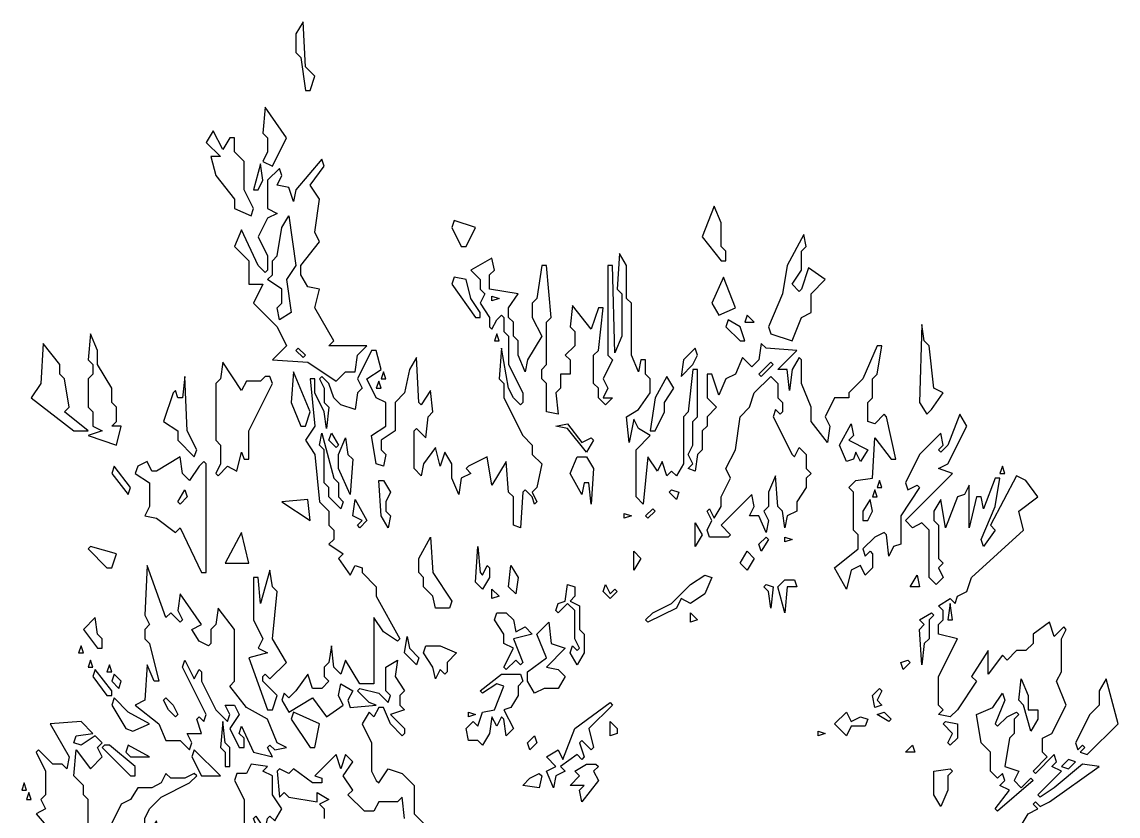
# Model space of a CAD drawing. Header units: millimetres. Extents: x -1921 to 1919, y -2 to 9002.
# Drawn here: x -499 to 523, y 8262 to 9002 of the extents above; entities that cross this region are included whole.
import ezdxf

# ---------------------------------------------------------------- set-up
doc = ezdxf.new("R2010")
doc.units = ezdxf.units.MM
doc.layers.add('ALMOND-DRAW-PROFILE', color=7, linetype='Continuous', lineweight=25)

msp = doc.modelspace()

# ---------------------------------------------------------------- linework, layer by layer
at = {"layer": 'ALMOND-DRAW-PROFILE'}
for points in [[(-234.5, 8938.4), (-230.1, 8938.4), (-225.7, 8951.6), (-234.5, 8960.4), (-236.7, 9002.2), (-243.3, 8991.2), (-243.3, 8973.6), (-238.9, 8969.2)], [(-265.3, 8867.9), (-252.1, 8894.3), (-271.9, 8922.9), (-274.1, 8898.7), (-269.7, 8894.3), (-269.7, 8881.1), (-274.1, 8872.3)], [(-285.1, 8821.7), (-282.9, 8828.3), (-291.7, 8845.9), (-291.7, 8872.3), (-300.5, 8881.1), (-300.5, 8894.3), (-304.9, 8894.3), (-311.5, 8883.3), (-320.3, 8900.9), (-326.9, 8889.9), (-313.7, 8876.7), (-322.5, 8876.7), (-318.1, 8859.1), (-300.5, 8837.1), (-300.5, 8828.3)], [(-205.9, 8667.6), (-197.1, 8676.4), (-188.2, 8676.4), (-186, 8691.8), (-177.2, 8700.6), (-212.5, 8700.6), (-208.1, 8705), (-225.7, 8735.8), (-221.3, 8753.4), (-232.3, 8755.6), (-238.9, 8766.6), (-238.9, 8775.4), (-221.3, 8797.5), (-225.7, 8806.3), (-221.3, 8837.1), (-230.1, 8850.3), (-216.9, 8867.9), (-219.1, 8874.5), (-243.3, 8845.9), (-245.5, 8834.9), (-249.9, 8848.1), (-260.9, 8850.3), (-256.5, 8859.1), (-258.7, 8865.7), (-269.7, 8854.7), (-269.7, 8828.3), (-260.9, 8823.9), (-269.7, 8819.5), (-278.5, 8801.9), (-269.7, 8784.2), (-269.7, 8771), (-271.9, 8768.8), (-278.5, 8775.4), (-293.9, 8808.5), (-300.5, 8793.1), (-287.3, 8779.8), (-287.3, 8757.8), (-274.1, 8757.8), (-282.9, 8740.2), (-260.9, 8718.2), (-252.1, 8700.6), (-265.3, 8687.4), (-232.3, 8685.2)], [(-282.9, 8845.9), (-278.5, 8845.9), (-274.1, 8854.7), (-276.3, 8870.1)], [(153, 8779.8), (157.4, 8779.8), (157.4, 8788.6), (153, 8793.1), (153, 8815.1), (146.4, 8830.5), (135.4, 8801.9)], [(-258.7, 8724.8), (-260.9, 8735.8), (-256.5, 8740.2), (-256.5, 8753.4), (-269.7, 8762.2), (-265.3, 8766.6), (-265.3, 8779.8), (-260.9, 8784.2), (-256.5, 8810.7), (-249.9, 8821.7), (-243.3, 8775.4), (-252.1, 8762.2), (-247.7, 8731.4)], [(-89.2, 8793.1), (-84.8, 8793.1), (-76, 8810.7), (-95.8, 8817.3), (-98, 8810.7)], [(219, 8705), (227.8, 8727), (236.7, 8731.4), (236.7, 8749), (249.9, 8762.2), (234.5, 8773.2), (227.8, 8753.4), (225.6, 8751.2), (219, 8757.8), (227.8, 8771), (227.8, 8788.6), (232.3, 8793.1), (230.1, 8804.1), (214.6, 8775.4), (210.2, 8749), (197, 8718.2), (199.2, 8711.6)], [(-76, 8727), (-71.6, 8727), (-71.6, 8731.4), (-80.4, 8744.6), (-84.8, 8762.2), (-95.8, 8764.4), (-98, 8757.8)], [(150.8, 8729.2), (166.2, 8735.8), (155.2, 8764.4), (144.2, 8740.2)], [(-60.6, 8742.4), (-60.6, 8746.8), (-54, 8744.6)], [(170.6, 8705), (175, 8705), (170.6, 8718.2), (159.6, 8724.8), (157.4, 8718.2)], [(175, 8722.6), (183.8, 8722.6), (177.2, 8729.2)], [(344.5, 8636.7), (348.9, 8641.1), (359.9, 8656.6), (351.1, 8661), (346.7, 8700.6), (342.3, 8705), (340.1, 8720.4), (337.9, 8647.7)], [(-410.6, 8608.1), (-406.2, 8625.7), (-415, 8625.7), (-410.6, 8630.1), (-410.6, 8643.3), (-415, 8647.7), (-415, 8661), (-428.2, 8683), (-428.2, 8696.2), (-434.8, 8711.6), (-437, 8687.4), (-432.6, 8683), (-432.6, 8674.2), (-437, 8669.8), (-437, 8643.3), (-432.6, 8638.9), (-432.6, 8625.7), (-423.8, 8621.3), (-437, 8616.9)], [(-58.4, 8705), (-54, 8705), (-56.2, 8711.6)], [(-450.2, 8621.3), (-437, 8621.3), (-459, 8638.9), (-454.6, 8643.3), (-459, 8669.8), (-463.4, 8674.2), (-463.4, 8683), (-478.9, 8702.8), (-481.1, 8665.4), (-489.9, 8652.2)], [(-236.7, 8689.6), (-243.3, 8696.2), (-241.1, 8698.4), (-234.5, 8691.8)], [(115.6, 8672), (126.6, 8683), (131, 8691.8), (128.8, 8698.4), (117.8, 8687.4)], [(-318.1, 8581.7), (-315.9, 8579.5), (-307.1, 8588.3), (-298.3, 8583.9), (-293.9, 8601.5), (-291.7, 8594.9), (-287.3, 8594.9), (-287.3, 8621.3), (-265.3, 8665.4), (-267.5, 8672), (-271.9, 8672), (-276.3, 8667.6), (-289.5, 8667.6), (-293.9, 8658.8), (-311.5, 8685.2), (-313.7, 8669.8), (-318.1, 8665.4), (-318.1, 8612.5), (-313.7, 8608.1), (-313.7, 8590.5)], [(190.4, 8672), (188.2, 8674.2), (199.2, 8685.2), (201.4, 8683)], [(-238.9, 8625.7), (-234.5, 8625.7), (-230.1, 8638.9), (-245.5, 8676.4), (-247.7, 8647.7)], [(-164, 8669.8), (-159.6, 8669.8), (-161.8, 8676.4)], [(-338, 8597.1), (-335.8, 8603.7), (-344.6, 8621.3), (-346.8, 8672), (-349, 8652.2), (-353.4, 8652.2), (-355.6, 8658.8), (-357.8, 8656.6), (-366.6, 8630.1), (-353.4, 8621.3), (-353.4, 8612.5)], [(-168.4, 8661), (-164, 8661), (-166.2, 8667.6)], [(86.9, 8621.3), (91.4, 8621.3), (100.2, 8638.9), (100.2, 8647.7), (109, 8661), (102.4, 8672), (91.4, 8652.2)], [(142, 8522.3), (139.8, 8528.9), (144.2, 8537.7), (139.8, 8546.5), (142, 8548.7), (146.4, 8539.9), (153, 8550.9), (153, 8559.7), (161.8, 8577.3), (157.4, 8586.1), (166.2, 8603.7), (170.6, 8634.5), (179.4, 8643.3), (183.8, 8656.6), (199.2, 8672), (205.8, 8665.4), (205.8, 8652.2), (210.2, 8647.7), (210.2, 8638.9), (208, 8636.7), (203.6, 8641.1), (201.4, 8634.5), (219, 8599.3), (221.2, 8597.1), (225.6, 8605.9), (232.3, 8599.3), (232.3, 8586.1), (236.7, 8581.7), (232.3, 8577.3), (232.3, 8568.5), (223.4, 8555.3), (223.4, 8546.5), (214.6, 8542.1), (212.4, 8531.1), (210.2, 8546.5), (205.8, 8550.9), (203.6, 8579.5), (197, 8564.1), (197, 8550.9), (192.6, 8546.5), (197, 8537.7), (194.8, 8526.7), (188.2, 8542.1), (179.4, 8542.1), (183.8, 8550.9), (181.6, 8561.9), (153, 8533.3), (161.8, 8524.5), (159.6, 8522.3)], [(27.5, 8601.5), (9.9, 8623.5), (-1.1, 8625.7), (9.9, 8627.9), (23.1, 8610.3), (31.9, 8614.7), (34.1, 8612.5)], [(269.7, 8592.7), (263.1, 8608.1), (274.1, 8627.9), (276.3, 8616.9), (271.9, 8612.5), (289.5, 8603.7), (282.9, 8592.7), (278.5, 8601.5), (276.3, 8594.9)], [(-201.5, 8548.7), (-212.5, 8559.7), (-212.5, 8568.5), (-216.9, 8572.9), (-216.9, 8603.7), (-221.3, 8608.1), (-219.1, 8619.1), (-208.1, 8577.3), (-203.7, 8572.9), (-203.7, 8559.7), (-199.3, 8555.3)], [(-205.9, 8605.9), (-212.5, 8612.5), (-210.3, 8619.1), (-203.7, 8608.1)], [(-192.7, 8561.9), (-203.7, 8586.1), (-203.7, 8599.3), (-197.1, 8614.7), (-194.9, 8599.3), (-190.4, 8594.9)], [(-331.3, 8489.2), (-326.9, 8489.2), (-326.9, 8590.5), (-329.1, 8592.7), (-333.6, 8588.3), (-342.4, 8575.1), (-349, 8581.7), (-351.2, 8597.1), (-373.2, 8583.9), (-377.6, 8583.9), (-382, 8592.7), (-390.8, 8588.3), (-393, 8581.7), (-379.8, 8572.9), (-379.8, 8550.9), (-384.2, 8542.1), (-373.2, 8539.9), (-355.6, 8526.7), (-351.2, 8531.1)], [(31.9, 8553.1), (29.7, 8572.9), (25.3, 8572.9), (23.1, 8561.9), (12.1, 8581.7), (18.7, 8597.1), (27.5, 8597.1), (34.1, 8586.1)], [(-399.6, 8561.9), (-397.4, 8568.5), (-412.8, 8588.3), (-415, 8581.7)], [(412.8, 8581.7), (417.2, 8581.7), (415, 8588.3)], [(-157.4, 8531.1), (-164, 8542.1), (-166.2, 8575.1), (-161.8, 8575.1), (-155.2, 8564.1), (-159.6, 8555.3), (-159.6, 8546.5), (-155.2, 8542.1)], [(298.3, 8568.5), (302.7, 8568.5), (300.5, 8575.1)], [(-351.2, 8553.1), (-353.4, 8555.3), (-346.8, 8566.3), (-344.6, 8559.7)], [(111.2, 8557.5), (104.6, 8564.1), (106.8, 8566.3), (113.4, 8564.1)], [(293.9, 8559.7), (298.3, 8559.7), (296.1, 8566.3)], [(-230.1, 8537.7), (-232.3, 8557.5), (-256.5, 8555.3)], [(-183.8, 8531.1), (-186, 8533.3), (-181.6, 8537.7), (-190.4, 8542.1), (-188.2, 8557.5), (-177.2, 8537.7)], [(285.1, 8537.7), (289.5, 8537.7), (293.9, 8546.5), (291.7, 8557.5), (285.1, 8546.5)], [(62.7, 8539.9), (62.7, 8544.3), (69.3, 8542.1)], [(84.7, 8539.9), (82.5, 8542.1), (89.2, 8548.7), (91.4, 8546.5)], [(128.8, 8513.5), (128.8, 8535.5), (135.4, 8524.5)], [(-309.3, 8498), (-287.3, 8498), (-293.9, 8526.7)], [(-113.4, 8456.2), (-115.6, 8467.2), (-124.4, 8476), (-124.4, 8484.8), (-128.8, 8489.2), (-128.8, 8502.4), (-117.8, 8522.3), (-115.6, 8489.2), (-98, 8462.8), (-100.2, 8456.2)], [(190.4, 8509.1), (188.2, 8515.7), (194.8, 8522.3), (197, 8520.1)], [(212.4, 8517.9), (212.4, 8522.3), (219, 8520.1)], [(-419.4, 8493.6), (-415, 8493.6), (-410.6, 8506.8), (-434.8, 8513.5), (-437, 8511.3)], [(-69.4, 8473.8), (-76, 8480.4), (-73.8, 8513.5), (-71.6, 8489.2), (-69.4, 8487), (-65, 8495.8), (-62.8, 8493.6), (-62.8, 8484.8)], [(71.5, 8491.4), (71.5, 8509.1), (78.1, 8502.4)], [(177.2, 8491.4), (170.6, 8498), (177.2, 8509.1), (183.8, 8502.4)], [(-265.3, 8317.5), (-269.7, 8326.3), (-267.5, 8328.5), (-263.1, 8324.1), (-252.1, 8326.3), (-260.9, 8330.7), (-269.7, 8352.7), (-289.5, 8363.7), (-304.9, 8383.6), (-300.5, 8388), (-300.5, 8436.4), (-315.9, 8456.2), (-318.1, 8440.8), (-322.5, 8436.4), (-322.5, 8423.2), (-324.7, 8421), (-333.6, 8425.4), (-340.2, 8436.4), (-331.3, 8440.8), (-351.2, 8469.4), (-353.4, 8454), (-349, 8445.2), (-351.2, 8443), (-360, 8451.8), (-364.4, 8447.4), (-382, 8495.8), (-384.2, 8449.6), (-379.8, 8440.8), (-384.2, 8436.4), (-384.2, 8427.6), (-379.8, 8423.2), (-371, 8388), (-375.4, 8388), (-382, 8403.4), (-384.2, 8370.4), (-393, 8365.9), (-371, 8348.3), (-364.4, 8332.9), (-351.2, 8332.9), (-342.4, 8324.1), (-340.2, 8330.7), (-344.6, 8339.5), (-331.3, 8339.5), (-335.8, 8352.7), (-333.6, 8354.9), (-329.1, 8350.5), (-326.9, 8357.1), (-349, 8401.2), (-346.8, 8407.8), (-338, 8390.2), (-333.6, 8399), (-331.3, 8396.8), (-331.3, 8388), (-318.1, 8361.5), (-307.1, 8350.5), (-304.9, 8357.1), (-309.3, 8365.9), (-300.5, 8365.9), (-296.1, 8357.1), (-304.9, 8343.9), (-296.1, 8326.3), (-291.7, 8326.3), (-291.7, 8335.1), (-296.1, 8339.5), (-293.9, 8346.1), (-282.9, 8321.9)], [(-269.7, 8361.5), (-265.3, 8361.5), (-260.9, 8374.8), (-274.1, 8388), (-274.1, 8392.4), (-271.9, 8394.6), (-267.5, 8390.2), (-252.1, 8405.6), (-265.3, 8427.6), (-260.9, 8471.6), (-265.3, 8476), (-267.5, 8491.4), (-276.3, 8460.6), (-278.5, 8484.8), (-282.9, 8484.8), (-282.9, 8445.2), (-274.1, 8427.6), (-278.5, 8418.8), (-269.7, 8414.4), (-287.3, 8410)], [(-38.5, 8469.4), (-45.1, 8476), (-42.9, 8495.8), (-36.3, 8484.8)], [(84.7, 8443), (82.5, 8445.2), (89.2, 8451.8), (106.8, 8460.6), (124.4, 8478.2), (137.6, 8487), (144.2, 8484.8), (137.6, 8469.4), (124.4, 8460.6), (115.6, 8465), (111.2, 8456.2)], [(212.4, 8451.8), (205.8, 8476), (212.4, 8482.6), (221.2, 8482.6), (223.4, 8476), (214.6, 8476)], [(329.1, 8476), (335.7, 8487), (337.9, 8476)], [(-60.6, 8465), (-60.6, 8473.8), (-54, 8467.2)], [(18.7, 8403.4), (12.1, 8414.4), (14.3, 8421), (18.7, 8416.6), (20.9, 8418.8), (16.5, 8427.6), (16.5, 8454), (9.9, 8460.6), (1.1, 8451.8), (-1.1, 8454), (1.1, 8460.6), (7.7, 8462.8), (9.9, 8478.2), (16.5, 8476), (16.5, 8467.2), (12.1, 8462.8), (20.9, 8458.4), (20.9, 8436.4), (25.3, 8432), (25.3, 8414.4)], [(49.5, 8465), (42.9, 8471.6), (45.1, 8478.2), (49.5, 8469.4), (53.9, 8473.8), (56.1, 8471.6)], [(199.2, 8456.2), (197, 8471.6), (192.6, 8476), (194.8, 8478.2), (201.4, 8476)], [(364.3, 8445.2), (368.7, 8445.2), (366.5, 8460.6)], [(-47.3, 8399), (-49.5, 8401.2), (-40.7, 8418.8), (-49.5, 8423.2), (-49.5, 8432), (-58.4, 8445.2), (-56.2, 8451.8), (-47.3, 8451.8), (-40.7, 8445.2), (-38.5, 8434.2), (-29.7, 8438.6), (-23.1, 8432), (-40.7, 8427.6), (-31.9, 8405.6), (-34.1, 8403.4), (-38.5, 8407.8)], [(124.4, 8443), (124.4, 8451.8), (131, 8445.2)], [(340.1, 8403.4), (337.9, 8436.4), (342.3, 8440.8), (337.9, 8445.2), (348.9, 8451.8), (351.1, 8449.6), (346.7, 8445.2), (346.7, 8427.6), (342.3, 8423.2)], [(-428.2, 8418.8), (-423.8, 8418.8), (-423.8, 8427.6), (-428.2, 8432), (-430.4, 8447.4), (-441.4, 8436.4)], [(-20.9, 8377), (-27.5, 8388), (-27.5, 8396.8), (-9.9, 8410), (-18.7, 8432), (-7.7, 8443), (-5.5, 8423.2), (7.7, 8418.8), (-9.9, 8401.2), (1.1, 8399), (7.7, 8392.4), (1.1, 8381.4), (-12.1, 8381.4)], [(-131, 8403.4), (-142, 8414.4), (-139.8, 8429.8), (-137.6, 8418.8), (-128.8, 8410)], [(-445.8, 8414.4), (-441.4, 8414.4), (-443.6, 8421)], [(-113.4, 8390.2), (-115.6, 8401.2), (-124.4, 8414.4), (-122.2, 8421), (-109, 8421), (-93.6, 8414.4), (-102.4, 8405.6), (-102.4, 8396.8), (-104.6, 8394.6), (-109, 8399)], [(-437, 8401.2), (-432.6, 8401.2), (-434.8, 8407.8)], [(322.5, 8399), (320.3, 8405.6), (326.9, 8407.8), (329.1, 8405.6)], [(-419.4, 8374.8), (-415, 8374.8), (-415, 8379.2), (-430.4, 8399), (-432.6, 8392.4)], [(-419.4, 8396.8), (-415, 8396.8), (-417.2, 8403.4)], [(-408.4, 8381.4), (-406.2, 8388), (-412.8, 8394.6), (-415, 8388)], [(-69.4, 8328.5), (-73.8, 8332.9), (-82.6, 8332.9), (-84.8, 8343.9), (-78.2, 8350.5), (-73.8, 8346.1), (-69.4, 8359.3), (-58.4, 8361.5), (-49.5, 8383.6), (-56.2, 8385.8), (-69.4, 8377), (-71.6, 8379.2), (-51.7, 8394.6), (-34.1, 8394.6), (-31.9, 8388), (-36.3, 8383.6), (-36.3, 8374.8), (-42.9, 8363.7), (-49.5, 8361.5), (-40.7, 8343.9), (-47.3, 8337.3), (-49.5, 8352.7), (-51.7, 8354.9), (-56.2, 8346.1), (-60.6, 8354.9), (-62.8, 8339.5)], [(441.4, 8341.7), (434.8, 8365.9), (430.4, 8370.4), (432.6, 8390.2), (439.2, 8374.8), (439.2, 8361.5), (448, 8361.5), (448, 8352.7)], [(487.6, 8321.9), (494.2, 8319.7), (522.9, 8348.3), (511.9, 8390.2), (505.2, 8379.2), (505.2, 8365.9), (496.4, 8357.1), (483.2, 8330.7), (485.4, 8324.1), (489.8, 8328.5), (492, 8326.3)], [(296.1, 8363.7), (293.9, 8374.8), (300.5, 8381.4), (302.7, 8379.2), (298.3, 8370.4), (302.7, 8365.9)], [(410.6, 8266.9), (408.4, 8269.1), (421.6, 8286.7), (412.8, 8291.1), (417.2, 8295.5), (415, 8302.1), (410.6, 8297.7), (404, 8304.3), (404, 8321.9), (395.2, 8330.7), (390.8, 8357.1), (406.2, 8363.7), (415, 8377), (417.2, 8370.4), (408.4, 8348.3), (410.6, 8346.1), (419.4, 8354.9), (428.2, 8359.3), (430.4, 8357.1), (426, 8352.7), (426, 8339.5), (421.6, 8335.1), (417.2, 8308.7), (430.4, 8304.3), (426, 8295.5), (432.6, 8288.9), (441.4, 8297.7), (443.6, 8295.5)], [(-401.8, 8343.9), (-395.2, 8341.7), (-379.8, 8348.3), (-399.6, 8359.3), (-412.8, 8372.6), (-415, 8365.9)], [(-355.6, 8354.9), (-362.2, 8361.5), (-366.6, 8370.4), (-364.4, 8372.6), (-357.8, 8365.9), (-353.4, 8357.1)], [(-3.3, 8288.9), (-9.9, 8304.3), (-1.1, 8308.7), (-9.9, 8317.5), (1.1, 8324.1), (5.5, 8315.3), (16.5, 8343.9), (49.5, 8368.2), (51.7, 8365.9), (29.7, 8343.9), (34.1, 8326.3), (31.9, 8324.1), (23.1, 8332.9), (20.9, 8330.7), (25.3, 8317.5), (23.1, 8315.3), (18.7, 8319.7), (3.3, 8308.7), (7.7, 8304.3), (-1.1, 8299.9)], [(-230.1, 8326.3), (-225.7, 8326.3), (-221.3, 8348.3), (-245.5, 8359.3), (-247.7, 8352.7)], [(-82.6, 8354.9), (-82.6, 8359.3), (-76, 8357.1)], [(269.7, 8337.3), (258.7, 8348.3), (269.7, 8359.3), (274.1, 8350.5), (282.9, 8354.9), (289.5, 8352.7), (287.3, 8346.1), (274.1, 8346.1)], [(309.3, 8350.5), (298.3, 8357.1), (304.9, 8359.3), (311.5, 8352.7)], [(-309.3, 8308.7), (-304.9, 8308.7), (-304.9, 8326.3), (-309.3, 8330.7), (-311.5, 8350.5), (-313.7, 8326.3), (-309.3, 8321.9)], [(49.5, 8337.3), (49.5, 8350.5), (56.1, 8343.9), (56.1, 8339.5)], [(366.5, 8328.5), (364.3, 8330.7), (368.7, 8339.5), (359.9, 8348.3), (362.1, 8350.5), (373.2, 8348.3), (373.2, 8335.1)], [(-25.3, 8324.1), (-27.5, 8330.7), (-20.9, 8337.3), (-18.7, 8330.7)], [(243.3, 8337.3), (243.3, 8341.7), (249.9, 8339.5)], [(-397.4, 8299.9), (-393, 8299.9), (-393, 8308.7), (-417.2, 8328.5), (-421.6, 8328.5), (-423.8, 8326.3)], [(-397.4, 8317.5), (-379.8, 8317.5), (-399.6, 8328.5), (-401.8, 8321.9)], [(324.7, 8321.9), (331.3, 8328.5), (333.5, 8321.9)], [(-331.3, 8299.9), (-313.7, 8299.9), (-338, 8324.1), (-340.2, 8317.5)], [(470, 8308.7), (476.6, 8306.5), (483.2, 8313.1), (476.6, 8315.3)], [(-276.3, 8231.7), (-274.1, 8238.3), (-282.9, 8260.3), (-280.7, 8262.5), (-271.9, 8249.3), (-269.7, 8260.3), (-267.5, 8262.5), (-263.1, 8258.1), (-256.5, 8269.1), (-265.3, 8282.3), (-265.3, 8299.9), (-274.1, 8304.3), (-269.7, 8308.7), (-285.1, 8310.9), (-289.5, 8302.1), (-298.3, 8302.1), (-300.5, 8295.5), (-291.7, 8277.9), (-291.7, 8251.5)], [(23.1, 8275.7), (20.9, 8286.7), (25.3, 8291.1), (12.1, 8291.1), (20.9, 8299.9), (16.5, 8304.3), (27.5, 8310.9), (36.3, 8310.9), (38.5, 8308.7), (34.1, 8304.3), (38.5, 8295.5)], [(357.7, 8271.3), (351.1, 8282.3), (351.1, 8304.3), (366.5, 8306.5), (368.7, 8304.3), (364.3, 8299.9), (364.3, 8286.7)], [(-375.4, 8225), (-375.4, 8238.3), (-371, 8242.7), (-373.2, 8258.1), (-382, 8244.9), (-384.2, 8247.1), (-384.2, 8260.3), (-379.8, 8269.1), (-368.8, 8280.1), (-342.4, 8293.3), (-335.8, 8299.9), (-338, 8302.1), (-346.8, 8297.7), (-360, 8297.7), (-364.4, 8302.1), (-368.8, 8293.3), (-377.6, 8288.9), (-390.8, 8288.9), (-397.4, 8277.9), (-406.2, 8273.5), (-415, 8255.9), (-390.8, 8253.7), (-388.6, 8247.1), (-397.4, 8229.5)], [(-31.9, 8291.1), (-25.3, 8297.7), (-16.5, 8302.1), (-14.3, 8299.9), (-16.5, 8288.9)], [(-498.7, 8286.7), (-494.3, 8286.7), (-496.5, 8293.3)], [(-494.3, 8277.9), (-489.9, 8277.9), (-492.1, 8284.5)]]:
    msp.add_lwpolyline(points, close=True, dxfattribs=at)
for points in [[(432.6, 8253.7), (439.2, 8264.7), (448, 8269.1), (443.6, 8273.5), (445.8, 8275.7), (450.2, 8271.3), (459, 8275.7), (505.2, 8308.7), (489.8, 8310.9), (463.4, 8288.9), (450.2, 8280.1), (448, 8282.3), (470, 8304.3), (461.2, 8308.7), (465.6, 8313.1), (463.4, 8319.7), (445.8, 8302.1), (443.6, 8304.3), (456.8, 8317.5), (452.4, 8321.9), (452.4, 8335.1), (461.2, 8339.5), (474.4, 8365.9), (465.6, 8388), (470, 8396.8), (470, 8427.6), (474.4, 8436.4), (472.2, 8438.6), (463.4, 8429.8), (459, 8443), (443.6, 8432), (443.6, 8423.2), (437, 8416.6), (428.2, 8416.6), (419.4, 8407.8), (415, 8412.2), (401.8, 8394.6), (401.8, 8416.6), (386.4, 8392.4), (390.8, 8388), (373.2, 8361.5), (366.5, 8354.9), (355.5, 8357.1), (359.9, 8361.5), (355.5, 8365.9), (355.5, 8392.4), (373.2, 8427.6), (355.5, 8432), (355.5, 8440.8), (359.9, 8445.2), (359.9, 8454), (355.5, 8458.4), (366.5, 8465), (371, 8460.6), (373.2, 8467.2), (382, 8471.6), (386.4, 8484.8), (434.8, 8528.9), (430.4, 8546.5), (448, 8559.7), (437, 8575.1), (428.2, 8579.5), (404, 8533.3), (408.4, 8528.9), (397.4, 8513.5), (395.2, 8520.1), (408.4, 8550.9), (412.8, 8577.3), (408.4, 8577.3), (397.4, 8548.7), (395.2, 8559.7), (390.8, 8559.7), (384.2, 8531.1), (384.2, 8570.7), (379.8, 8561.9), (373.2, 8559.7), (362.1, 8531.1), (357.7, 8557.5), (351.1, 8546.5), (351.1, 8537.7), (355.5, 8533.3), (355.5, 8502.4), (359.9, 8498), (355.5, 8493.6), (359.9, 8484.8), (353.3, 8478.2), (346.7, 8484.8), (346.7, 8528.9), (340.1, 8535.5), (331.3, 8531.1), (324.7, 8537.7), (368.7, 8581.7), (355.5, 8586.1), (364.3, 8590.5), (382, 8625.7), (375.4, 8636.7), (364.3, 8608.1), (357.7, 8601.5), (355.5, 8603.7), (359.9, 8608.1), (357.7, 8619.1), (337.9, 8599.3), (324.7, 8572.9), (326.9, 8566.3), (335.7, 8570.7), (337.9, 8568.5), (320.3, 8542.1), (320.3, 8515.7), (313.7, 8513.5), (309.3, 8504.6), (307.1, 8524.5), (304.9, 8526.7), (296.1, 8522.3), (285.1, 8511.3), (287.3, 8504.6), (291.7, 8509.1), (293.9, 8506.8), (293.9, 8493.6), (287.3, 8487), (282.9, 8495.8), (274.1, 8491.4), (269.7, 8473.8), (258.7, 8493.6), (280.7, 8511.3), (280.7, 8524.5), (276.3, 8528.9), (276.3, 8564.1), (271.9, 8568.5), (278.5, 8575.1), (293.9, 8577.3), (296.1, 8614.7), (311.5, 8594.9), (315.9, 8594.9), (307.1, 8634.5), (304.9, 8636.7), (296.1, 8627.9), (289.5, 8630.1), (289.5, 8647.7), (293.9, 8652.2), (293.9, 8669.8), (298.3, 8674.2), (302.7, 8700.6), (298.3, 8700.6), (285.1, 8669.8), (271.9, 8656.6), (271.9, 8652.2), (258.7, 8652.2), (249.9, 8634.5), (254.3, 8625.7), (252.1, 8610.3), (236.7, 8630.1), (236.7, 8643.3), (227.8, 8665.4), (227.8, 8687.4), (225.6, 8689.6), (219, 8678.6), (216.8, 8658.8), (214.6, 8678.6), (205.8, 8678.6), (223.4, 8696.2), (194.8, 8698.4), (190.4, 8702.8), (188.2, 8687.4), (181.6, 8680.8), (172.8, 8689.6), (166.2, 8674.2), (157.4, 8669.8), (150.8, 8654.4), (144.2, 8674.2), (139.8, 8674.2), (139.8, 8652.2), (148.6, 8643.3), (139.8, 8634.5), (139.8, 8625.7), (135.4, 8621.3), (135.4, 8603.7), (131, 8599.3), (128.8, 8583.9), (122.2, 8586.1), (126.6, 8590.5), (122.2, 8599.3), (126.6, 8608.1), (126.6, 8630.1), (131, 8634.5), (131, 8678.6), (126.6, 8678.6), (122.2, 8638.9), (117.8, 8634.5), (117.8, 8590.5), (111.2, 8579.5), (106.8, 8583.9), (102.4, 8579.5), (98, 8592.7), (93.6, 8583.9), (84.7, 8597.1), (80.3, 8553.1), (73.7, 8559.7), (73.7, 8603.7), (86.9, 8616.9), (75.9, 8623.5), (71.5, 8632.3), (67.1, 8610.3), (64.9, 8634.5), (75.9, 8641.1), (86.9, 8656.6), (86.9, 8669.8), (82.5, 8674.2), (82.5, 8687.4), (78.1, 8687.4), (75.9, 8676.4), (69.3, 8691.8), (69.3, 8740.2), (64.9, 8744.6), (64.9, 8775.4), (58.3, 8786.4), (56.1, 8753.4), (60.5, 8749), (60.5, 8709.4), (53.9, 8694), (51.7, 8775.4), (47.3, 8775.4), (47.3, 8691.8), (51.7, 8687.4), (42.9, 8669.8), (47.3, 8661), (42.9, 8652.2), (51.7, 8652.2), (45.1, 8645.5), (38.5, 8652.2), (38.5, 8661), (34.1, 8665.4), (34.1, 8691.8), (38.5, 8696.2), (42.9, 8735.8), (38.5, 8735.8), (31.9, 8716), (14.3, 8738), (12.1, 8718.2), (16.5, 8713.8), (16.5, 8700.6), (7.7, 8691.8), (12.1, 8687.4), (12.1, 8674.2), (3.3, 8674.2), (3.3, 8661), (-1.1, 8656.6), (1.1, 8636.7), (-9.9, 8638.9), (-9.9, 8665.4), (-14.3, 8669.8), (-14.3, 8678.6), (-9.9, 8683), (-9.9, 8722.6), (-5.5, 8727), (-9.9, 8775.4), (-14.3, 8775.4), (-18.7, 8744.6), (-23.1, 8740.2), (-23.1, 8727), (-14.3, 8709.4), (-27.5, 8687.4), (-29.7, 8676.4), (-36.3, 8691.8), (-36.3, 8705), (-40.7, 8709.4), (-40.7, 8722.6), (-45.1, 8727), (-45.1, 8735.8), (-36.3, 8749), (-62.8, 8753.4), (-62.8, 8766.6), (-58.4, 8771), (-60.6, 8782), (-80.4, 8771), (-71.6, 8762.2), (-71.6, 8753.4), (-67.2, 8749), (-71.6, 8740.2), (-62.8, 8727), (-62.8, 8718.2), (-60.6, 8716), (-56.2, 8724.8), (-51.7, 8729.2), (-49.5, 8727), (-49.5, 8713.8), (-45.1, 8709.4), (-45.1, 8683), (-31.9, 8656.6), (-31.9, 8647.7), (-34.1, 8645.5), (-40.7, 8652.2), (-45.1, 8661), (-51.7, 8698.4), (-54, 8669.8), (-49.5, 8665.4), (-49.5, 8652.2), (-31.9, 8616.9), (-23.1, 8608.1), (-23.1, 8599.3), (-14.3, 8590.5), (-18.7, 8568.5), (-23.1, 8564.1), (-18.7, 8555.3), (-20.9, 8553.1), (-23.1, 8559.7), (-29.7, 8566.3), (-31.9, 8564.1), (-34.1, 8531.1), (-40.7, 8533.3), (-40.7, 8559.7), (-45.1, 8564.1), (-47.3, 8592.7), (-60.6, 8570.7), (-65, 8597.1), (-82.6, 8588.3), (-84.8, 8586.1), (-80.4, 8581.7), (-89.2, 8577.3), (-91.4, 8561.9), (-98, 8577.3), (-98, 8590.5), (-104.6, 8601.5), (-109, 8588.3), (-113.4, 8605.9), (-124.4, 8590.5), (-126.6, 8579.5), (-133.2, 8586.1), (-133.2, 8621.3), (-131, 8623.5), (-122.2, 8614.7), (-120, 8634.5), (-115.6, 8638.9), (-117.8, 8658.8), (-126.6, 8645.5), (-128.8, 8647.7), (-131, 8689.6), (-137.6, 8678.6), (-142, 8656.6), (-150.8, 8647.7), (-150.8, 8621.3), (-164, 8612.5), (-164, 8603.7), (-159.6, 8599.3), (-161.8, 8588.3), (-168.4, 8590.5), (-172.8, 8616.9), (-159.6, 8625.7), (-159.6, 8647.7), (-168.4, 8652.2), (-177.2, 8669.8), (-164, 8678.6), (-168.4, 8696.2), (-172.8, 8696.2), (-186, 8669.8), (-181.6, 8661), (-186, 8656.6), (-188.2, 8641.1), (-201.5, 8645.5), (-208.1, 8652.2), (-212.5, 8665.4), (-219.1, 8672), (-221.3, 8669.8), (-216.9, 8661), (-216.9, 8647.7), (-212.5, 8643.3), (-214.7, 8623.5), (-216.9, 8638.9), (-225.7, 8656.6), (-225.7, 8669.8), (-230.1, 8669.8), (-225.7, 8625.7), (-234.5, 8612.5), (-225.7, 8599.3), (-221.3, 8555.3), (-212.5, 8546.5), (-212.5, 8533.3), (-208.1, 8528.9), (-208.1, 8520.1), (-212.5, 8515.7), (-199.3, 8506.8), (-203.7, 8502.4), (-192.7, 8487), (-188.2, 8495.8), (-181.6, 8493.6), (-181.6, 8489.2), (-168.4, 8476), (-168.4, 8467.2), (-146.4, 8427.6), (-148.6, 8425.4), (-161.8, 8434.2), (-170.6, 8447.4), (-170.6, 8385.8), (-183.8, 8385.8), (-197.1, 8407.8), (-201.5, 8394.6), (-208.1, 8401.2), (-210.3, 8421), (-212.5, 8405.6), (-216.9, 8401.2), (-216.9, 8392.4), (-212.5, 8388), (-219.1, 8381.4), (-227.9, 8381.4), (-232.3, 8394.6), (-243.3, 8379.2), (-249.9, 8372.6), (-254.3, 8377), (-256.5, 8370.4), (-249.9, 8359.3), (-227.9, 8372.6), (-214.7, 8354.9), (-199.3, 8365.9), (-203.7, 8374.8), (-201.5, 8385.8), (-190.4, 8379.2), (-194.9, 8370.4), (-192.7, 8363.7), (-168.4, 8365.9), (-175, 8368.2), (-186, 8379.2), (-183.8, 8381.4), (-166.2, 8377), (-157.4, 8368.2), (-155.2, 8374.8), (-159.6, 8379.2), (-159.6, 8401.2), (-148.6, 8407.8), (-150.8, 8392.4), (-142, 8379.2), (-146.4, 8374.8), (-146.4, 8365.9), (-142, 8361.5), (-155.2, 8357.1), (-142, 8343.9), (-142, 8339.5), (-144.2, 8337.3), (-155.2, 8348.3), (-161.8, 8363.7), (-166.2, 8363.7), (-170.6, 8354.9), (-175, 8359.3), (-181.6, 8348.3), (-172.8, 8330.7), (-172.8, 8304.3), (-168.4, 8295.5), (-166.2, 8293.3), (-157.4, 8306.5), (-144.2, 8302.1), (-133.2, 8291.1), (-133.2, 8264.7), (-124.4, 8255.9)], [(-437, 8255.9), (-437, 8277.9), (-441.4, 8282.3), (-441.4, 8291.1), (-450.2, 8299.9), (-448, 8324.1), (-434.8, 8306.5), (-423.8, 8317.5), (-428.2, 8326.3), (-423.8, 8330.7), (-430.4, 8337.3), (-443.6, 8328.5), (-450.2, 8330.7), (-448, 8337.3), (-432.6, 8339.5), (-443.6, 8350.5), (-472.2, 8348.3), (-454.6, 8317.5), (-456.8, 8306.5), (-461.2, 8310.9), (-470, 8310.9), (-483.3, 8324.1), (-485.5, 8321.9), (-476.7, 8304.3), (-476.7, 8282.3), (-481.1, 8277.9), (-476.7, 8269.1), (-485.5, 8264.7), (-459, 8233.9)], [(-142, 8260.3), (-144.2, 8280.1), (-148.6, 8275.7), (-166.2, 8275.7), (-170.6, 8266.9), (-179.4, 8266.9), (-194.9, 8282.3), (-190.4, 8286.7), (-199.3, 8299.9), (-190.4, 8313.1), (-197.1, 8319.7), (-201.5, 8306.5), (-205.9, 8319.7), (-225.7, 8299.9), (-219.1, 8297.7), (-219.1, 8293.3), (-227.9, 8293.3), (-245.5, 8306.5), (-249.9, 8302.1), (-258.7, 8306.5), (-260.9, 8304.3), (-258.7, 8280.1), (-254.3, 8284.5), (-249.9, 8280.1), (-223.5, 8275.7), (-223.5, 8284.5), (-212.5, 8277.9), (-221.3, 8273.5), (-216.9, 8269.1), (-216.9, 8260.3)]]:
    msp.add_lwpolyline(points, dxfattribs=at)

doc.saveas('drawing.dxf')
